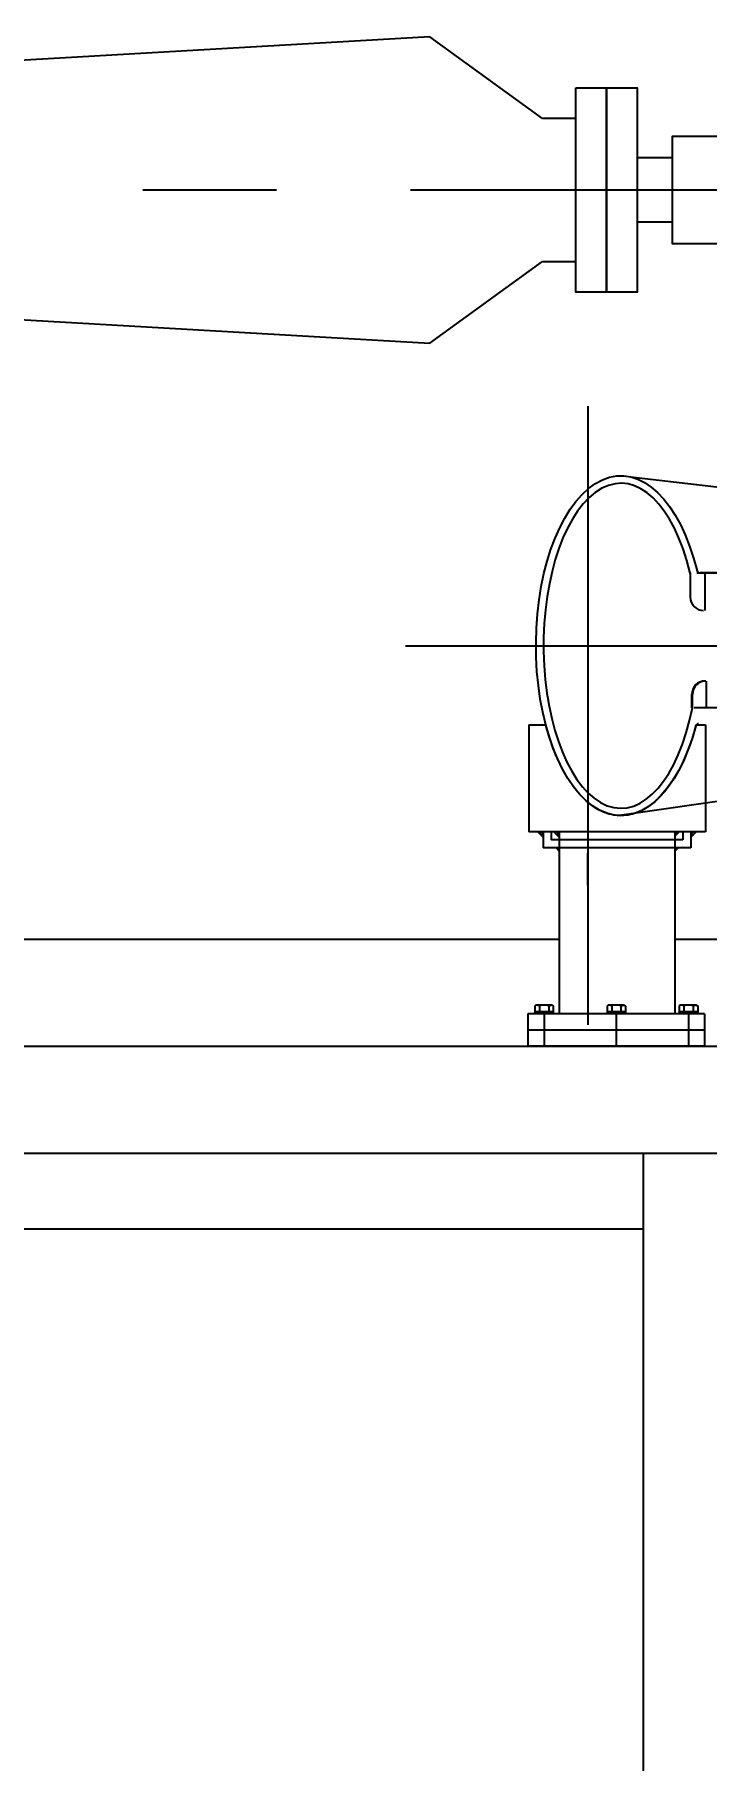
# Model space of a CAD drawing. Extents: x 1427168 to 1936200, y 1176778 to 1377202.
# Drawn here: x 1637118 to 1638373, y 1360221 to 1363445 of the extents above; entities that cross this region are included whole.
import ezdxf
from ezdxf.lldxf.tags import DXFTag

# ---------------------------------------------------------------- set-up
doc = ezdxf.new("R2010")
doc.units = 0
doc.header["$LTSCALE"] = 1000
doc.header["$MEASUREMENT"] = 0
for name, pattern in [('CENTER', [2, 1.25, -0.25, 0.25, -0.25]), ('DASHED', [0.75, 0.5, -0.25]), ('DOTE', [2.42, 2, -0.2, 0.02, -0.2])]:
    doc.linetypes.add(name, pattern=pattern)
doc.layers.get('0').update_dxf_attribs({"linetype": 'CONTINUOUS'})
doc.layers.get('DEFPOINTS').update_dxf_attribs({"linetype": 'CONTINUOUS'})
for name, color, linetype in [('01粗实线层', 7, 'CONTINUOUS'), ('1轮廓实线层', 7, 'CONTINUOUS'), ('2', 2, 'CONTINUOUS'), ('2细线层', 4, 'CONTINUOUS'), ('4虚线层', 6, 'DASHED'), ('5剖面线层', 2, 'CONTINUOUS'), ('7标注层', 4, 'CONTINUOUS'), ('CENTER', 1, 'ACAD_ISO04W100'), ('DOTE', 1, 'DOTE'), ('MAIN', 7, 'CONTINUOUS'), ('中心线', 1, 'ACAD_ISO04W100'), ('粗实线', 7, 'CONTINUOUS')]:
    doc.layers.add(name, color=color, linetype=linetype)
doc.styles.add('TH_GBDIM', font='romans.shx', dxfattribs={"width": 0.8, "bigfont": 'gbcbig.shx'})
tags = doc.linetypes.add('ACAD_ISO04W100', pattern=[30, 24, -3, 0, -3]).pattern_tags.tags
tags[10:11] = [DXFTag(74, 4), DXFTag(75, 0), DXFTag(340, '0'), DXFTag(46, 1.0), DXFTag(50, 0.0), DXFTag(44, 0.0), DXFTag(45, 0.0)]
tags[8:9] = [DXFTag(74, 4), DXFTag(75, 0), DXFTag(340, '0'), DXFTag(46, 1.0), DXFTag(50, 0.0), DXFTag(44, 0.0), DXFTag(45, 0.0)]
tags[6:7] = [DXFTag(74, 4), DXFTag(75, 0), DXFTag(340, '0'), DXFTag(46, 1.0), DXFTag(50, 0.0), DXFTag(44, 0.0), DXFTag(45, 0.0)]
tags[4:5] = [DXFTag(74, 4), DXFTag(75, 0), DXFTag(340, '0'), DXFTag(46, 1.0), DXFTag(50, 0.0), DXFTag(44, 0.0), DXFTag(45, 0.0)]
doc.dimstyles.new('TH_GBDIM', dxfattribs={"dimscale": 120, "dimtxt": 4, "dimasz": 2, "dimexe": 2, "dimexo": 0, "dimgap": 1.5, "dimtad": 1, "dimdec": 0, "dimzin": 0, "dimtxsty": 'TH_GBDIM', "dimblk": 'ARCHTICK', "dimcen": 2.5, "dimclrd": 130, "dimclre": 130, "dimclrt": 3, "dimazin": 3, "dimtfac": 0.714286, "dimtdec": 0, "dimtmove": 0, "dimatfit": 3, "dimtzin": 0})

# ---------------------------------------------------------------- blocks, each defined once
blk = doc.blocks.new('_ARCHTICK')
at = {"color": 0, "linetype": 'BYBLOCK', "const_width": 0.15}
blk.add_lwpolyline([(-0.5, -0.5), (0.5, 0.5)], dxfattribs=at)
blk = doc.blocks.new('*D392')
at = {"layer": '01粗实线层', "color": 130}
for p, q in [((1634422.7, 1363039), (1634422.7, 1367944.2)), ((1643837.8, 1363039), (1643837.8, 1367944.2)), ((1634422.7, 1367704.2), (1643837.8, 1367704.2))]:
    blk.add_line(p, q, dxfattribs=at)
at = {"layer": 'DEFPOINTS', "color": 0}
for p in [(1643837.8, 1367704.2), (1634422.7, 1363039), (1643837.8, 1363039)]:
    blk.add_point(p, dxfattribs=at)
at = {"layer": '01粗实线层', "color": 130, "xscale": 240, "yscale": 240, "zscale": 240, "rotation": 180}
blk.add_blockref('_ARCHTICK', (1634422.7, 1367704.2), dxfattribs=at)
at = {"layer": '01粗实线层', "color": 130, "xscale": 240, "yscale": 240, "zscale": 240}
blk.add_blockref('_ARCHTICK', (1643837.8, 1367704.2), dxfattribs=at)
at = {"layer": '01粗实线层', "color": 3, "insert": (1639130.3, 1368064.2), "char_height": 480, "attachment_point": 5, "style": 'TH_GBDIM'}
blk.add_mtext('{%%c6000}{}{}', dxfattribs=at)

msp = doc.modelspace()

# ---------------------------------------------------------------- hatches: boundary and pattern name
at = {"layer": '5剖面线层'}
h = msp.add_hatch(dxfattribs=at)
h.set_pattern_fill('ANSI31', color=256, angle=-90, style=0)
h.set_pattern_definition([(225, (1642119.0765, 1363718.949), (-2.245064, 2.245064), [])])
h.paths.add_polyline_path([(1638058, 1361956), (1638068, 1361956), (1638068, 1361946)])
h.paths.add_polyline_path([(1638088, 1361956), (1638098, 1361956), (1638098, 1361946)])
h.paths.add_polyline_path([(1638092, 1361926), (1638098, 1361926), (1638098, 1361920)])
h.paths.add_polyline_path([(1638314, 1361946), (1638314, 1361956), (1638324, 1361956)])
h.paths.add_polyline_path([(1638314, 1361920), (1638314, 1361926), (1638320, 1361926)])
h.paths.add_polyline_path([(1638344, 1361946), (1638344, 1361956), (1638354, 1361956)])

# ---------------------------------------------------------------- linework, layer by layer
for p, q in [((1633630.5, 1361755.7), (1638098, 1361755.7)), ((1638314, 1361755.7), (1638430.3, 1361755.7)), ((1638314, 1361755.7), (1638768.1, 1361755.7)), ((1633430.1, 1361214.5), (1638255.3, 1361214.5))]:
    msp.add_line(p, q)
at = {"color": 0}
msp.add_lwpolyline([(1639967.6, 1363055), (1639967.6, 1363255.1), (1638309.2, 1363255.1), (1638309.2, 1363055)], close=True, dxfattribs=at)
at = {"layer": '01粗实线层', "color": 0}
for p, q in [((1629880.3, 1361555.7), (1648380.3, 1361555.7)), ((1629580.3, 1361355.7), (1639380.3, 1361355.7)), ((1638255.3, 1359444.7), (1638255.3, 1361355.7))]:
    msp.add_line(p, q, dxfattribs=at)
at = {"layer": '1轮廓实线层'}
for p, q in [((1638230.9, 1362619.2), (1638834.3, 1362548.7)), ((1638206, 1361986.4), (1639598.7, 1362184.7)), ((1638041, 1362155.7), (1638073.1, 1362155.7)), ((1638041, 1362155.7), (1638041, 1361956)), ((1638353.4, 1362155.7), (1638371, 1362155.7)), ((1638353.4, 1362155.7), (1638371, 1362155.7)), ((1638371, 1361956), (1638041, 1361956)), ((1638058, 1361956), (1638068, 1361946)), ((1638088, 1361956), (1638098, 1361946)), ((1638098, 1361956), (1638098, 1361615.7)), ((1638314, 1361956), (1638314, 1361615.7)), ((1638354, 1361956), (1638344, 1361946)), ((1638092, 1361926), (1638098, 1361920)), ((1638320, 1361926), (1638314, 1361920)), ((1638039.6, 1361615.7), (1638039.6, 1361585.7)), ((1638052.3, 1361619.7), (1638086.9, 1361619.7)), ((1638052.3, 1361617.7), (1638086.9, 1361617.7)), ((1638187.3, 1361619.7), (1638221.9, 1361619.7)), ((1638187.3, 1361617.7), (1638221.9, 1361617.7)), ((1638322.3, 1361619.7), (1638356.9, 1361619.7)), ((1638322.3, 1361617.7), (1638356.9, 1361617.7)), ((1638369.6, 1361615.7), (1638369.6, 1361585.7)), ((1638039.6, 1361585.7), (1638039.6, 1361555.7)), ((1638369.6, 1361585.7), (1638369.6, 1361555.7))]:
    msp.add_line(p, q, dxfattribs=at)
at = {"layer": '1轮廓实线层', "ltscale": 3}
for p, q in [((1638369.6, 1361615.7), (1638039.6, 1361615.7)), ((1638369.6, 1361585.7), (1638039.6, 1361585.7)), ((1638369.6, 1361585.7), (1638039.6, 1361585.7)), ((1638369.6, 1361555.7), (1638039.6, 1361555.7))]:
    msp.add_line(p, q, dxfattribs=at)
at = {"layer": '1轮廓实线层', "ltscale": 5}
for p, q in [((1638054.6, 1361632.2), (1638052.3, 1361630.8)), ((1638052.3, 1361630.8), (1638052.3, 1361615.7)), ((1638086.9, 1361619.7), (1638052.3, 1361619.7)), ((1638084.6, 1361632.2), (1638054.6, 1361632.2)), ((1638061, 1361630.8), (1638061, 1361619.7)), ((1638189.6, 1361632.2), (1638187.3, 1361630.8)), ((1638187.3, 1361630.8), (1638187.3, 1361615.7)), ((1638221.9, 1361619.7), (1638187.3, 1361619.7)), ((1638219.6, 1361632.2), (1638189.6, 1361632.2)), ((1638196, 1361630.8), (1638196, 1361619.7)), ((1638324.6, 1361632.2), (1638322.3, 1361630.8)), ((1638322.3, 1361630.8), (1638322.3, 1361615.7)), ((1638356.9, 1361619.7), (1638322.3, 1361619.7)), ((1638354.6, 1361632.2), (1638324.6, 1361632.2)), ((1638331, 1361630.8), (1638331, 1361619.7))]:
    msp.add_line(p, q, dxfattribs=at)
at = {"layer": '1轮廓实线层', "ltscale": 5, "extrusion": (0, 0, -1)}
for p, q in [((1638078.3, 1361630.8), (1638078.3, 1361619.7)), ((1638084.6, 1361632.2), (1638086.9, 1361630.8)), ((1638086.9, 1361630.8), (1638086.9, 1361615.7)), ((1638213.3, 1361630.8), (1638213.3, 1361619.7)), ((1638219.6, 1361632.2), (1638221.9, 1361630.8)), ((1638221.9, 1361630.8), (1638221.9, 1361615.7)), ((1638348.3, 1361630.8), (1638348.3, 1361619.7)), ((1638354.6, 1361632.2), (1638356.9, 1361630.8)), ((1638356.9, 1361630.8), (1638356.9, 1361615.7))]:
    msp.add_line(p, q, dxfattribs=at)
at = {"layer": '1轮廓实线层', "ltscale": 5}
for centre, radius, start, end in [((1638056.6, 1361624.5), 7.67, 55.6158, 90), ((1638069.6, 1361603.5), 28.7, 72.412, 107.588), ((1638191.6, 1361624.5), 7.67, 55.6158, 90), ((1638204.6, 1361603.5), 28.7, 72.412, 107.588), ((1638326.6, 1361624.5), 7.67, 55.6158, 90), ((1638339.6, 1361603.5), 28.7, 72.412, 107.588)]:
    msp.add_arc(centre, radius, start, end, dxfattribs=at)
at = {"layer": '1轮廓实线层', "ltscale": 5, "extrusion": (0, 0, -1)}
for centre in [(-1638082.6, 1361624.5), (-1638217.6, 1361624.5), (-1638352.6, 1361624.5)]:
    msp.add_arc(centre, 7.67, 55.6158, 90, dxfattribs=at)
at = {"layer": '1轮廓实线层', "extrusion": (0, 0, -1)}
msp.add_ellipse((1638213.2, 1362303.7), major_axis=(0, 317.6), ratio=0.499293, start_param=2.057993, end_param=4.225192, dxfattribs=at)
at = {"layer": '2', "color": 0}
for p, q in [((1637856.4, 1363441.2), (1634422.7, 1363244.1)), ((1638066.5, 1363288.6), (1637856.4, 1363441.2)), ((1638129.3, 1363288.6), (1638066.5, 1363288.6)), ((1634422.7, 1363066), (1637856.4, 1362868.8)), ((1637856.4, 1362868.8), (1638066.5, 1363021.5)), ((1638066.5, 1363021.5), (1638129.3, 1363021.5))]:
    msp.add_line(p, q, dxfattribs=at)
for points in [[(1638129.3, 1363345.8), (1638243.8, 1363345.8), (1638243.8, 1362964.2), (1638129.3, 1362964.2)], [(1638186.6, 1363345.8), (1638186.6, 1362964.2)]]:
    msp.add_lwpolyline(points, close=True, dxfattribs=at)
for points in [[(1638309.2, 1363215), (1638243.8, 1363215)], [(1638309.2, 1363095), (1638243.8, 1363095)]]:
    msp.add_lwpolyline(points, dxfattribs=at)
at = {"layer": '2细线层'}
for p, q in [((1638371, 1362155.7), (1638371, 1361956)), ((1638068, 1361956), (1638068, 1361926)), ((1638083, 1361956), (1638083, 1361941)), ((1638329, 1361941), (1638083, 1361941)), ((1638329, 1361956), (1638329, 1361941)), ((1638344, 1361956), (1638344, 1361926)), ((1638344, 1361926), (1638068, 1361926))]:
    msp.add_line(p, q, dxfattribs=at)
at = {"layer": '4虚线层'}
msp.add_line((1638370.5, 1362369.5), (1638370.5, 1362439.5), dxfattribs=at)
at = {"layer": '7标注层'}
for p, q in [((1638086.9, 1361615.7), (1638052.3, 1361615.7)), ((1638221.9, 1361615.7), (1638187.3, 1361615.7)), ((1638356.9, 1361615.7), (1638322.3, 1361615.7))]:
    msp.add_line(p, q, dxfattribs=at)
at = {"layer": 'CENTER', "color": 1, "ltscale": 0.3}
for p, q in [((1638069.6, 1361615.7), (1638069.6, 1361585.7)), ((1638069.6, 1361615.7), (1638069.6, 1361555.7)), ((1638204.6, 1361615.7), (1638204.6, 1361555.7)), ((1638339.6, 1361615.7), (1638339.6, 1361555.7))]:
    msp.add_line(p, q, dxfattribs=at)
at = {"layer": 'DOTE', "linetype": 'CENTER'}
for p, q in [((1633820.1, 1363155), (1644533.8, 1363155)), ((1637810.7, 1362303.6), (1643961, 1362303.6))]:
    msp.add_line(p, q, dxfattribs=at)
at = {"layer": 'MAIN'}
for p, q in [((1638355.3, 1362439.5), (1638438.3, 1362439.5)), ((1638634.8, 1362439.5), (1638360.8, 1362439.5)), ((1638447.3, 1362187.7), (1638349.8, 1362187.7))]:
    msp.add_line(p, q, dxfattribs=at)
msp.add_arc((1638360.5, 1362444.5), 5, 193.7634, 270, dxfattribs=at)
at = {"layer": 'MAIN', "extrusion": (0, 0, -1)}
msp.add_ellipse((1638213.2, 1362303.7), major_axis=(-0.2, 317.5), ratio=0.499451, start_param=2.062053, end_param=7.399106, dxfattribs=at)
at = {"layer": '中心线'}
for p, q in [((1638151.3, 1362751.1), (1638151.3, 1362691.2)), ((1638151.3, 1361856.1), (1638151.3, 1361916))]:
    msp.add_line(p, q, dxfattribs=at)
at = {"layer": '中心线', "linetype": 'CENTER', "ltscale": 50}
msp.add_line((1638151.3, 1362745), (1638151.3, 1361595.3), dxfattribs=at)
at = {"layer": '中心线', "color": 1}
msp.add_line((1638151.3, 1361828.4), (1638151.3, 1361801.2), dxfattribs=at)
msp.add_line((1638151.3, 1361828.4), (1638151.3, 1361801.2), dxfattribs=at)
msp.add_line((1638151.3, 1361828.4), (1638151.3, 1361801.2), dxfattribs=at)
msp.add_line((1638151.3, 1361828.4), (1638151.3, 1361801.2), dxfattribs=at)
at = {"layer": '粗实线'}
for p, q in [((1638342.5, 1362439.5), (1638342.5, 1362394.5)), ((1638370.5, 1362369.5), (1638370.5, 1362439.5)), ((1638373, 1362187.7), (1638373, 1362237.7)), ((1638345.5, 1362187.7), (1638345.5, 1362212.7)), ((1638346.9, 1362187.7), (1638346.9, 1362212.7))]:
    msp.add_line(p, q, dxfattribs=at)
for centre, radius, start, end in [((1638367.5, 1362394.5), 25, 180, 270), ((1638370.5, 1362212.7), 25, 90, 180), ((1638371.9, 1362212.7), 25, 90, 180), ((1638358, 1362152.7), 5, 90, 165.076)]:
    msp.add_arc(centre, radius, start, end, dxfattribs=at)
msp.add_ellipse((1638213.2, 1362303.6), major_axis=(0, -303.6), ratio=0.476206, start_param=2.034812, end_param=7.462376, dxfattribs=at)

# ---------------------------------------------------------------- dimensions: what is measured, and where the dimension line sits
at = {"layer": '01粗实线层', "color": 0}
dim = msp.add_linear_dim(base=(1643837.8, 1367704.2), p1=(1634422.7, 1363039), p2=(1643837.8, 1363039), text='{%%c6000}{}{}', dimstyle='TH_GBDIM', override={"dimgap": 1, "dimtad": 1, "dimjust": 0, "dimdec": 0, "dimlfac": 1, "dimse1": 0, "dimse2": 0, "dimsd1": 0, "dimsd2": 0}, dxfattribs=at)
dim.commit()
dim.dimension.update_dxf_attribs({"geometry": '*D392', "text_midpoint": (1639130.3, 1368064.2)})

doc.saveas('drawing.dxf')
